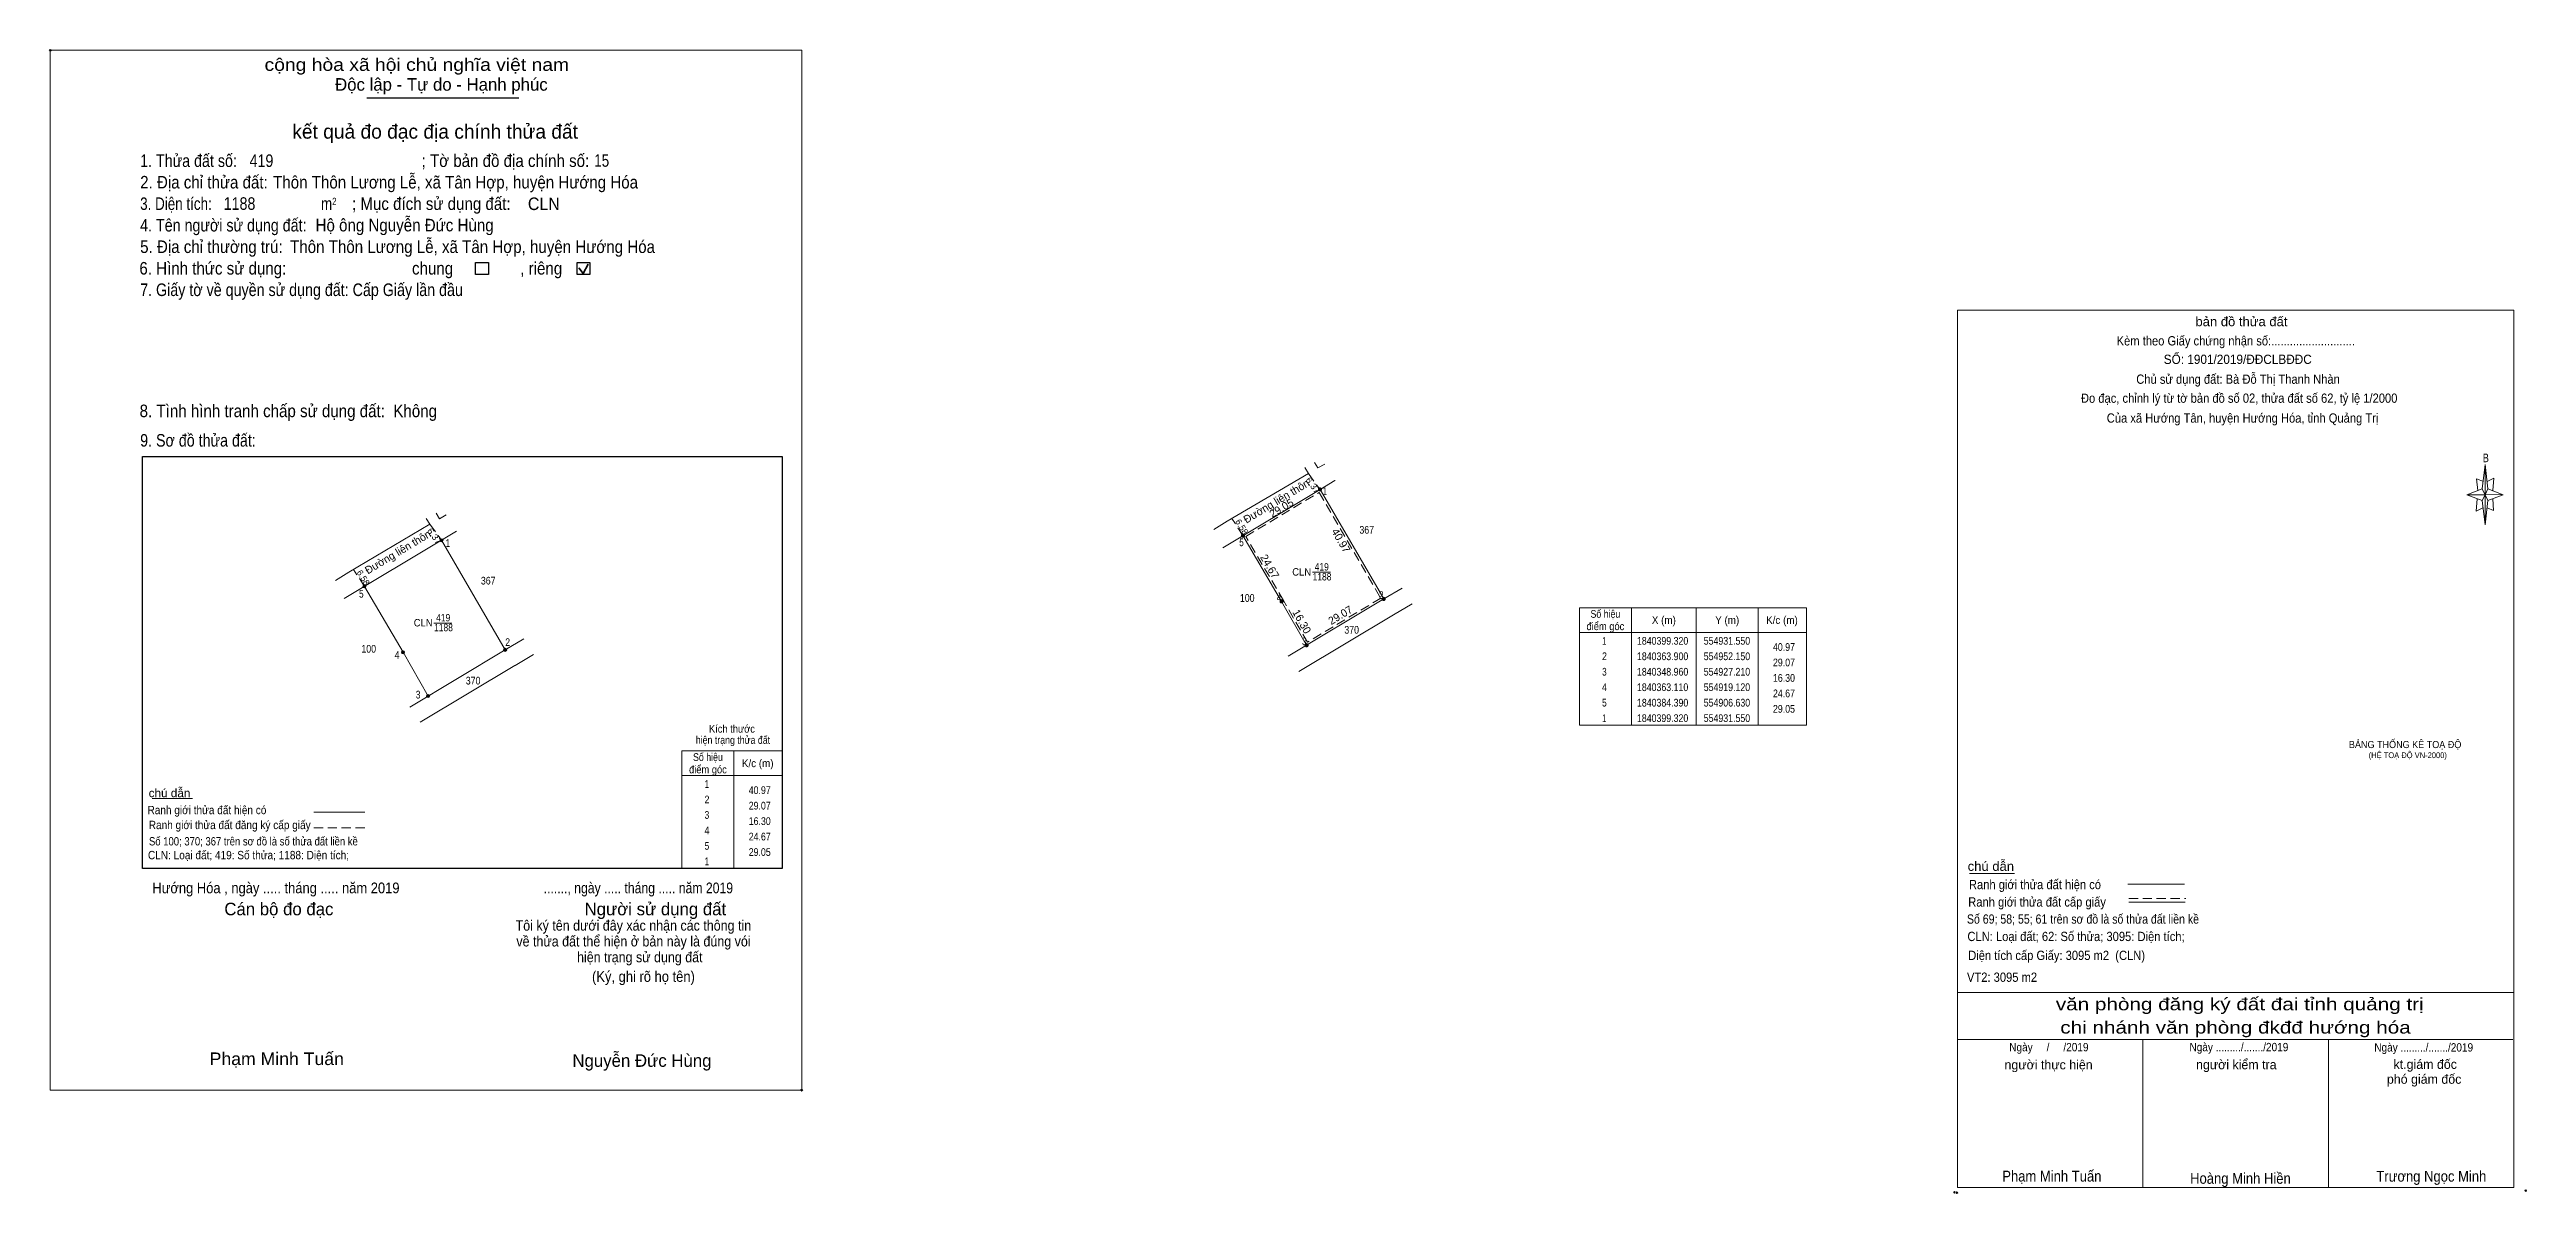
# Model space of a CAD drawing. Header units: metres. Extents: x 554521 to 555322, y 1840172 to 1840542.
import ezdxf
from ezdxf.enums import TextEntityAlignment as Align

# ---------------------------------------------------------------- set-up
doc = ezdxf.new("R2010")
doc.units = ezdxf.units.M
doc.header["$PDMODE"] = 32
doc.header["$PDSIZE"] = 0.5
doc.linetypes.add('MEDIUM_DASHED', pattern=[4.5, 3, -1.5])
for name, color, linetype, lineweight in [('1', 7, 'MEDIUM_DASHED', 13), ('17', 7, 'Continuous', 13), ('2', 7, 'Continuous', 25), ('5', 7, 'Continuous', 13), ('6', 7, 'Continuous', 13), ('63', 7, 'Continuous', 13), ('8', 7, 'Continuous', 13)]:
    doc.layers.add(name, color=color, linetype=linetype, lineweight=lineweight)

msp = doc.modelspace()

# ---------------------------------------------------------------- hatches: boundary and pattern name
at = {"layer": '63'}
for points in [[(554932.05, 1840399.32, 1), (554931.05, 1840399.32, 1)], [(554647.94, 1840382.89, 1), (554646.94, 1840382.89, 1)], [(554907.13, 1840384.39, 1), (554906.13, 1840384.39, 1)], [(554623.02, 1840367.96, 1), (554622.02, 1840367.96, 1)], [(554919.62, 1840363.11, 1), (554918.62, 1840363.11, 1)], [(554952.65, 1840363.9, 1), (554951.65, 1840363.9, 1)], [(554927.71, 1840348.96, 1), (554926.71, 1840348.96, 1)], [(554635.51, 1840346.68, 1), (554634.51, 1840346.68, 1)], [(554668.54, 1840347.47, 1), (554667.54, 1840347.47, 1)], [(554643.6, 1840332.53, 1), (554642.6, 1840332.53, 1)]]:
    msp.add_hatch(color=256, dxfattribs=at).paths.add_polyline_path(points)

# ---------------------------------------------------------------- linework, layer by layer
at = {"layer": '1'}
msp.add_lwpolyline([(554931.3, 1840398.36), (554951.2, 1840364.15), (554927.46, 1840349.93), (554919.73, 1840363.46), (554907.58, 1840384.15)], close=True, dxfattribs=at)
at = {"layer": '17'}
for p, q in [((554553.92, 1840299.44), (554566.95, 1840299.44)), ((555141.63, 1840275.19), (555156.11, 1840275.19))]:
    msp.add_line(p, q, dxfattribs=at)
at = {"layer": '2'}
for p, q in [((554623.28, 1840525.87), (554672.43, 1840525.87)), ((554550.73, 1840409.96), (554757.61, 1840409.96)), ((554757.61, 1840409.96), (554757.61, 1840276.79))]:
    msp.add_line(p, q, dxfattribs=at)
at = {"layer": '2', "lineweight": 35}
for p, q in [((554691.83, 1840470.93), (554693.21, 1840469.13)), ((554693.21, 1840469.13), (554694.89, 1840472.14))]:
    msp.add_line(p, q, dxfattribs=at)
at = {"layer": '2', "lineweight": 13}
msp.add_lwpolyline([(554520.93, 1840541.28), (554763.94, 1840541.28), (554763.94, 1840205.16), (554520.93, 1840205.16)], close=True, dxfattribs=at)
at = {"layer": '2'}
for points in [[(554658.45, 1840472.73), (554662.62, 1840472.73), (554662.62, 1840468.83), (554658.45, 1840468.83)], [(554691.28, 1840472.73), (554695.46, 1840472.73), (554695.46, 1840468.83), (554691.28, 1840468.83)]]:
    msp.add_lwpolyline(points, close=True, dxfattribs=at)
msp.add_lwpolyline([(554757.61, 1840276.79), (554550.73, 1840276.79), (554550.73, 1840409.96)], dxfattribs=at)
for p in [(554520.93, 1840541.28), (554763.94, 1840205.16)]:
    msp.add_point(p, dxfattribs=at)
at = {"layer": '5'}
for p, q in [((555307.41, 1840399.53), (555308.41, 1840407.33)), ((555307.41, 1840395.73), (555302.41, 1840397.53)), ((555309.21, 1840399.53), (555314.21, 1840397.53)), ((555309.21, 1840395.73), (555308.41, 1840387.93)), ((555311.01, 1840392.53), (555309.01, 1840393.33)), ((555310.81, 1840396.33), (555311.01, 1840392.53)), ((555137.67, 1840236.65), (555317.67, 1840236.65)), ((555137.67, 1840221.45), (555317.27, 1840221.45)), ((555137.67, 1840221.45), (555317.27, 1840221.45)), ((555137.67, 1840221.45), (555317.27, 1840221.45)), ((555197.67, 1840173.65), (555197.67, 1840221.45)), ((555257.67, 1840173.65), (555257.67, 1840221.45))]:
    msp.add_line(p, q, dxfattribs=at)
for points in [[(555137.67, 1840457.25), (555317.67, 1840457.25), (555317.67, 1840173.65), (555137.67, 1840173.65)], [(555308.41, 1840407.33), (555309.21, 1840399.53), (555308.41, 1840397.53)], [(555308.41, 1840397.53), (555302.41, 1840397.53), (555307.41, 1840399.53), (555309.21, 1840395.73), (555314.21, 1840397.53), (555308.41, 1840397.73)], [(555308.41, 1840397.53), (555308.41, 1840387.93), (555307.41, 1840395.73)]]:
    msp.add_lwpolyline(points, close=True, dxfattribs=at)
for points in [[(555308.41, 1840397.53), (555307.41, 1840399.53), (555302.41, 1840397.53)], [(555307.81, 1840401.93), (555305.61, 1840402.73), (555306.01, 1840398.93)], [(555308.41, 1840397.53), (555309.21, 1840395.73), (555314.21, 1840397.53)], [(555309.01, 1840401.93), (555311.21, 1840402.93), (555310.81, 1840398.93)], [(555305.81, 1840396.33), (555305.41, 1840392.33), (555307.61, 1840393.33)], [(555317.67, 1840173.65), (555137.67, 1840173.65), (555137.67, 1840221.45)]]:
    msp.add_lwpolyline(points, dxfattribs=at)
for p in [(555136.73, 1840172.11), (555137.53, 1840171.97)]:
    msp.add_point(p, dxfattribs=at)
at = {"layer": '6'}
for p, q in [((554606.16, 1840295.01), (554622.61, 1840295.01)), ((555192.83, 1840271.71), (555211.11, 1840271.71)), ((555193.11, 1840265.85), (555211.39, 1840265.85))]:
    msp.add_line(p, q, dxfattribs=at)
at = {"layer": '6', "linetype": 'MEDIUM_DASHED'}
for p, q in [((554606.14, 1840289.93), (554622.7, 1840289.93)), ((555193.11, 1840267.09), (555211.51, 1840267.09))]:
    msp.add_line(p, q, dxfattribs=at)
at = {"layer": '6'}
msp.add_point((555321.47, 1840172.65), dxfattribs=at)
at = {"layer": '63'}
for p, q in [((555032.25, 1840361.08), (555032.25, 1840323.08)), ((555053.25, 1840361.08), (555053.25, 1840323.08)), ((555073.25, 1840361.08), (555073.25, 1840323.08)), ((555015.45, 1840353.08), (555088.85, 1840353.08)), ((554742.01, 1840314.79), (554742.01, 1840276.79)), ((554742.01, 1840314.79), (554742.01, 1840276.79)), ((554742.01, 1840314.79), (554757.61, 1840314.79)), ((554757.61, 1840314.79), (554757.61, 1840276.79)), ((554725.21, 1840306.79), (554742.01, 1840306.79)), ((554742.01, 1840306.79), (554757.61, 1840306.79)), ((554742.01, 1840276.79), (554725.21, 1840276.79)), ((554757.61, 1840276.79), (554742.01, 1840276.79))]:
    msp.add_line(p, q, dxfattribs=at)
msp.add_lwpolyline([(555015.45, 1840361.08), (555088.85, 1840361.08), (555088.85, 1840323.08), (555015.45, 1840323.08)], close=True, dxfattribs=at)
msp.add_lwpolyline([(554725.21, 1840276.79), (554725.21, 1840314.79), (554742.01, 1840314.79)], dxfattribs=at)
at = {"layer": '63', "linetype": 'MEDIUM_DASHED'}
for centre in [(554931.55, 1840399.32), (554906.63, 1840384.39), (554919.12, 1840363.11), (554952.15, 1840363.9), (554927.21, 1840348.96)]:
    msp.add_circle(centre, 0.5, dxfattribs=at)
at = {"layer": '63'}
for centre in [(554647.44, 1840382.89), (554622.52, 1840367.96), (554635.01, 1840346.68), (554668.04, 1840347.47), (554643.1, 1840332.53)]:
    msp.add_circle(centre, 0.5, dxfattribs=at)
at = {"layer": '8', "linetype": 'MEDIUM_DASHED'}
for p, q in [((554927.8, 1840404.47), (554931.55, 1840399.32)), ((554906.63, 1840384.39), (554903.04, 1840389.91)), ((554643.69, 1840388.04), (554647.44, 1840382.89)), ((554622.52, 1840367.96), (554618.93, 1840373.48))]:
    msp.add_line(p, q, dxfattribs=at)
at = {"layer": '8'}
for p, q in [((554931.55, 1840399.32), (554952.15, 1840363.9)), ((554647.44, 1840382.89), (554668.04, 1840347.47)), ((554897.24, 1840386.33), (554901.56, 1840389.04)), ((554613.13, 1840369.9), (554617.45, 1840372.61)), ((554929.08, 1840372.55), (554934.93, 1840372.55)), ((554952.15, 1840363.9), (554958.15, 1840367.44)), ((554921.28, 1840345.41), (554952.15, 1840363.9)), ((554924.68, 1840340.46), (554955.32, 1840358.81)), ((554955.34, 1840358.79), (554961.33, 1840362.34)), ((554644.97, 1840356.12), (554650.82, 1840356.12)), ((554668.04, 1840347.47), (554674.04, 1840351.01)), ((554637.17, 1840328.98), (554668.04, 1840347.47)), ((554640.57, 1840324.03), (554671.21, 1840342.38)), ((554671.23, 1840342.36), (554677.22, 1840345.91))]:
    msp.add_line(p, q, dxfattribs=at)
for points in [[(554901.56, 1840389.04), (554927.8, 1840404.47), (554926.63, 1840406.38)], [(554929.82, 1840408.05), (554930.9, 1840406.29), (554933.1, 1840407.53)], [(554900.11, 1840380.49), (554931.55, 1840399.32), (554931.58, 1840399.34)], [(554931.58, 1840399.34), (554936.38, 1840402.24), (554936.4, 1840402.26)], [(554617.45, 1840372.61), (554643.69, 1840388.04), (554642.52, 1840389.95)], [(554645.71, 1840391.62), (554646.79, 1840389.86), (554648.99, 1840391.1)], [(554616, 1840364.06), (554647.44, 1840382.89), (554647.47, 1840382.91)], [(554647.47, 1840382.91), (554652.27, 1840385.81), (554652.29, 1840385.83)], [(554906.63, 1840384.39), (554919.12, 1840363.11), (554927.21, 1840348.96)], [(554622.52, 1840367.96), (554635.01, 1840346.68), (554643.1, 1840332.53)]]:
    msp.add_lwpolyline(points, dxfattribs=at)

# ---------------------------------------------------------------- texts
at = {"layer": '1'}
for s, height, width, p in [('BẢNG THỐNG KÊ TOẠ ĐỘ ', 2.3, 0.95, (555264.3, 1840315.7)), ('(HỆ TOẠ ĐỘ VN-2000)', 1.86, 0.9, (555270.7, 1840312.46))]:
    msp.add_text(s, height=height, dxfattribs=dict(at, width=width)).set_placement(p)
at = {"layer": '2'}
for s, height, width, p in [('cộng hòa xã hội chủ nghĩa việt nam', 4.056, 1.15, (554590.22, 1840534.64)), ('1. Thửa đất số:', 4.056, 0.85, (554549.99, 1840503.57)), ('419', 4.06, 0.85, (554585.37, 1840503.57)), ('Thôn Thôn Lương Lễ, xã Tân Hợp, huyện Hướng Hóa', 4.06, 0.9, (554592.98, 1840496.62)), ('; Tờ bản đồ địa chính số:', 4.056, 0.9, (554641, 1840503.57)), ('15', 4.06, 0.8, (554696.84, 1840503.64)), ('3. Diện tích:', 4.056, 0.8, (554549.99, 1840489.67)), ('2. Địa chỉ thửa đất:', 4.056, 0.9, (554549.99, 1840496.62)), ('1188', 4.06, 0.85, (554576.99, 1840489.71)), ('2', 2.318, 0.8, (554612.09, 1840491.29)), ('; Mục đích sử dụng đất:', 4.056, 0.9, (554618.5, 1840489.67)), ('CLN', 4.06, 0.95, (554675.38, 1840489.64)), ('4. Tên người sử dụng đất:', 4.056, 0.85, (554549.99, 1840482.72)), ('Hộ ông Nguyễn Đức Hùng', 4.06, 0.9, (554606.71, 1840482.75)), ('m', 4.056, 0.8, (554608.46, 1840489.67)), ('5. Địa chỉ thường trú:', 4.056, 0.9, (554549.99, 1840475.76)), ('Thôn Thôn Lương Lễ, xã Tân Hợp, huyện Hướng Hóa', 4.06, 0.9, (554598.47, 1840475.76)), ('6. Hình thức sử dụng:', 4.056, 0.9, (554549.74, 1840468.79)), ('chung                , riêng', 4.056, 0.9, (554637.91, 1840468.79)), ('7. Giấy tờ về quyền sử dụng đất: Cấp Giấy lần đầu', 4.06, 0.85, (554549.99, 1840461.84)), ('8. Tình hình tranh chấp sử dụng đất:  Không', 4.06, 0.9, (554549.81, 1840422.68)), ('9. Sơ đồ thửa đất:', 4.056, 0.85, (554549.99, 1840413.17)), ('Hướng Hóa , ngày ..... tháng ..... năm 2019', 3.474, 0.9, (554553.95, 1840268.76)), ('......., ngày ..... tháng ..... năm 2019', 3.474, 0.85, (554680.49, 1840268.76)), ('(Ký, ghi rõ họ tên)', 3.477, 0.9, (554696.12, 1840240.12)), ('Phạm Minh Tuấn', 4.06, 1.05, (554572.46, 1840213.23))]:
    msp.add_text(s, height=height, dxfattribs=dict(at, width=width)).set_placement(p)
for s, height, p in [('Độc lập - Tự do - Hạnh phúc', 4.056, (554613.03, 1840528.23)), ('Cán bộ đo đạc', 4.056, (554577.21, 1840261.65)), ('Người sử dụng đất', 4.056, (554693.71, 1840261.65)), ('Nguyễn Đức Hùng', 4.06, (554689.78, 1840212.65))]:
    msp.add_text(s, height=height, dxfattribs=at).set_placement(p)
for s, height, p in [('kết quả đo đạc địa chính thửa đất', 4.636, (554645.385, 1840512.72)), ('.', 1.159, (554763.923, 1840204.55))]:
    msp.add_text(s, height=height, dxfattribs=at).set_placement(p, align=Align.CENTER)
at = {"layer": '2', "width": 0.9}
for s, p in [('Tôi ký tên dưới đây xác nhận các thông tin', (554709.495, 1840256.69)), ('về thửa đất thể hiện ở bản này là đúng vói', (554709.53, 1840251.57)), ('hiện trạng sử dụng đất', (554711.575, 1840246.46))]:
    msp.add_text(s, height=3.351, dxfattribs=at).set_placement(p, align=Align.CENTER)
at = {"layer": '5'}
for s, height, width, p in [('bản đồ thửa đất', 3, 1.05, (555229.55, 1840452.09)), ('Kèm theo Giấy chứng nhận số:...........................', 3, 0.9, (555227.71, 1840445.87)), ('SỐ: 1901/2019/ĐĐCLBĐĐC', 3, 0.95, (555228.35, 1840439.89)), ('Đo đạc, chỉnh lý từ tờ bản đồ số 02, thửa đất số 62, tỷ lệ 1/2000 ', 3, 0.9, (555229.31, 1840427.33)), ('Chủ sử dụng đất: Bà Đỗ Thị Thanh Nhàn', 3, 0.9, (555228.45, 1840433.47)), ('Của xã Hướng Tân, huyện Hướng Hóa, tỉnh Quảng Trị', 3, 0.9, (555229.905, 1840420.91)), ('B', 2.755, 0.8, (555308.575, 1840408.13)), ('văn phòng đăng ký đất đai tỉnh quảng trị', 4, 1.25, (555229, 1840230.93)), ('chi nhánh văn phòng đkđđ hướng hóa', 4, 1.25, (555227.625, 1840223.41)), ('Ngày     /     /2019', 2.7, 0.9, (555167.27, 1840217.67)), ('Ngày ........./......./2019', 2.7, 0.9, (555228.725, 1840217.69)), ('Ngày ........./......./2019', 2.7, 0.9, (555288.485, 1840217.59)), ('Phạm Minh Tuấn', 3.5, 0.9, (555168.23, 1840175.57)), ('Hoàng Minh Hiền', 3.5, 0.9, (555229.22, 1840174.85)), ('Trương Ngọc Minh', 3.5, 0.9, (555290.96, 1840175.53))]:
    msp.add_text(s, height=height, dxfattribs=dict(at, width=width)).set_placement(p, align=Align.CENTER)
for s, p in [('người thực hiện', (555167.175, 1840211.83)), ('người kiểm tra', (555227.885, 1840211.87)), ('kt.giám đốc', (555288.98, 1840211.99)), ('phó giám đốc', (555288.63, 1840207.18))]:
    msp.add_text(s, height=3, dxfattribs=at).set_placement(p, align=Align.CENTER)
at = {"layer": '6'}
for s, height, width, p in [('chú dẫn', 2.7, 1.05, (554552.73, 1840299.82)), ('Ranh giới thửa đất hiện có ', 2.7, 0.9, (554552.36, 1840294.33)), ('Số 100; 370; 367 trên sơ đồ là số thửa đất liền kề', 2.7, 0.85, (554552.84, 1840284.22)), ('Ranh giới thửa đất đăng ký cấp giấy', 2.7, 0.9, (554552.77, 1840289.5)), ('CLN: Loại đất; 419: Số thửa; 1188: Diện tích;', 2.7, 0.9, (554552.51, 1840279.76)), ('chú dẫn', 3, 1.05, (555141.01, 1840276.01)), ('Ranh giới thửa đất hiện có ', 3, 0.9, (555141.41, 1840270.09)), ('Số 69; 58; 55; 61 trên sơ đồ là số thửa đất liền kề', 3, 0.85, (555140.78, 1840258.93)), ('Ranh giới thửa đất cấp giấy', 3, 0.9, (555141.19, 1840264.45)), ('CLN: Loại đất; 62: Số thửa; 3095: Diện tích;', 3, 0.9, (555140.92, 1840253.31)), ('Diện tích cấp Giấy: 3095 m2  (CLN)', 3, 0.9, (555141.18, 1840247.19)), ('VT2: 3095 m2', 3, 0.9, (555140.78, 1840240.13))]:
    msp.add_text(s, height=height, dxfattribs=dict(at, width=width)).set_placement(p)
at = {"layer": '63'}
for s, width, p in [(' 1', 0.75, (554933.79, 1840397.47)), (' 1', 0.75, (554650.18, 1840380.76)), (' 5', 0.8, (554906.92, 1840380.98)), (' 5', 0.8, (554622.25, 1840364.33)), (' 4', 0.85, (554919.12, 1840363.11)), (' 2', 0.85, (554952.15, 1840363.9)), (' 2', 0.85, (554669.63, 1840348.71)), (' 3', 0.8, (554927.21, 1840348.96)), ('40.97', 0.85, (555085.15, 1840347.13)), (' 4', 0.85, (554633.86, 1840344.55)), ('29.07', 0.85, (555085.15, 1840342.13)), (' 3', 0.8, (554640.62, 1840331.73)), ('24.67', 0.85, (555085.15, 1840332.13)), ('16.30', 0.85, (555085.15, 1840337.13)), ('29.05', 0.85, (555085.15, 1840327.13)), ('40.97', 0.85, (554753.91, 1840300.84)), ('29.07', 0.85, (554753.91, 1840295.84)), ('16.30', 0.85, (554753.91, 1840290.84)), ('24.67', 0.85, (554753.91, 1840285.84)), ('29.05', 0.85, (554753.91, 1840280.84))]:
    msp.add_text(s, height=2.5, dxfattribs=dict(at, width=width)).set_placement(p, align=Align.RIGHT)
for s, rotation, p in [('29.05', 30.927, (554919.738, 1840392.247)), ('40.97', 300.182, (554937.257, 1840382.143)), ('24.67', 300.41, (554914.225, 1840373.798)), ('16.30', 299.758, (554924.588, 1840356.005)), ('29.07', 30.923, (554938.768, 1840357.597))]:
    msp.add_text(s, height=2.5, rotation=rotation, dxfattribs=at).set_placement(p, align=Align.CENTER)
for s, width, p in [('Số hiệu', 0.85, (555023.85, 1840357.83)), ('X (m)', 0.95, (555042.75, 1840355.83)), ('Y (m)', 0.95, (555063.245, 1840355.83)), ('K/c (m)', 0.95, (555080.95, 1840355.83)), ('điểm góc', 0.9, (555023.85, 1840353.83)), (' 1', 0.75, (555023.145, 1840349.13)), ('1840399.320', 0.85, (555042.35, 1840349.13)), ('554931.550', 0.85, (555063.155, 1840349.13)), (' 3', 0.8, (555023.15, 1840339.13)), (' 2', 0.85, (555023.15, 1840344.13)), ('1840363.900', 0.85, (555042.35, 1840344.13)), ('1840348.960', 0.85, (555042.35, 1840339.13)), ('554952.150', 0.85, (555063.155, 1840344.13)), ('554927.210', 0.85, (555063.155, 1840339.13)), (' 4', 0.85, (555023.145, 1840334.13)), ('1840363.110', 0.85, (555042.35, 1840334.13)), ('554919.120', 0.85, (555063.155, 1840334.13)), (' 5', 0.8, (555023.15, 1840329.13)), (' 1', 0.75, (555023.145, 1840324.13)), ('1840384.390', 0.85, (555042.35, 1840329.13)), ('1840399.320', 0.85, (555042.35, 1840324.13)), ('554906.630', 0.85, (555063.155, 1840329.13)), ('554931.550', 0.85, (555063.155, 1840324.13)), ('hiện trạng thửa đất', 0.85, (554741.695, 1840317.08)), ('Kích thước ', 0.9, (554741.795, 1840320.69)), ('điểm góc', 0.9, (554733.61, 1840307.54)), ('Số hiệu', 0.85, (554733.61, 1840311.54)), ('K/c (m)', 0.95, (554749.71, 1840309.54)), (' 1', 0.75, (554732.905, 1840302.84)), (' 3', 0.8, (554732.91, 1840292.84)), (' 2', 0.85, (554732.91, 1840297.84)), (' 4', 0.85, (554732.905, 1840287.84)), (' 5', 0.8, (554732.91, 1840282.84)), (' 1', 0.75, (554732.905, 1840277.84))]:
    msp.add_text(s, height=2.5, dxfattribs=dict(at, width=width)).set_placement(p, align=Align.CENTER)
at = {"layer": '8'}
for s, height, rotation, p in [('Đường liên thôn', 2.5, 30.927, (554918.088, 1840394.446)), ('6.58', 2, 301.736, (554905.4, 1840386.711)), ('Đường liên thôn', 2.5, 30.927, (554633.978, 1840378.016)), ('6.58', 2, 301.736, (554621.29, 1840370.281))]:
    msp.add_text(s, height=height, rotation=rotation, dxfattribs=at).set_placement(p, align=Align.CENTER)
at = {"layer": '8', "width": 1.1}
for p in [(554928.445, 1840400.051), (554644.335, 1840383.621)]:
    msp.add_text('6.37', height=2, rotation=306.258, dxfattribs=at).set_placement(p, align=Align.CENTER)
at = {"layer": '8', "width": 0.85}
for s, height, p in [('367', 2.5, (554946.66, 1840385.01)), ('419', 2.4, (554932.11, 1840373.1)), ('367', 2.5, (554662.55, 1840368.58)), ('100', 2.5, (554908.015, 1840362.98)), ('1188', 2.4, (554932.2, 1840369.9)), ('419', 2.4, (554648, 1840356.67)), ('1188', 2.4, (554648.09, 1840353.47)), ('370', 2.5, (554941.785, 1840352.69)), ('100', 2.5, (554623.905, 1840346.55)), ('370', 2.5, (554657.675, 1840336.26))]:
    msp.add_text(s, height=height, dxfattribs=at).set_placement(p, align=Align.CENTER)
at = {"layer": '8', "width": 0.95}
for p in [(554928.67, 1840371.46), (554644.56, 1840355.03)]:
    msp.add_text('CLN', height=2.4, dxfattribs=at).set_placement(p, align=Align.RIGHT)

doc.saveas('drawing.dxf')
